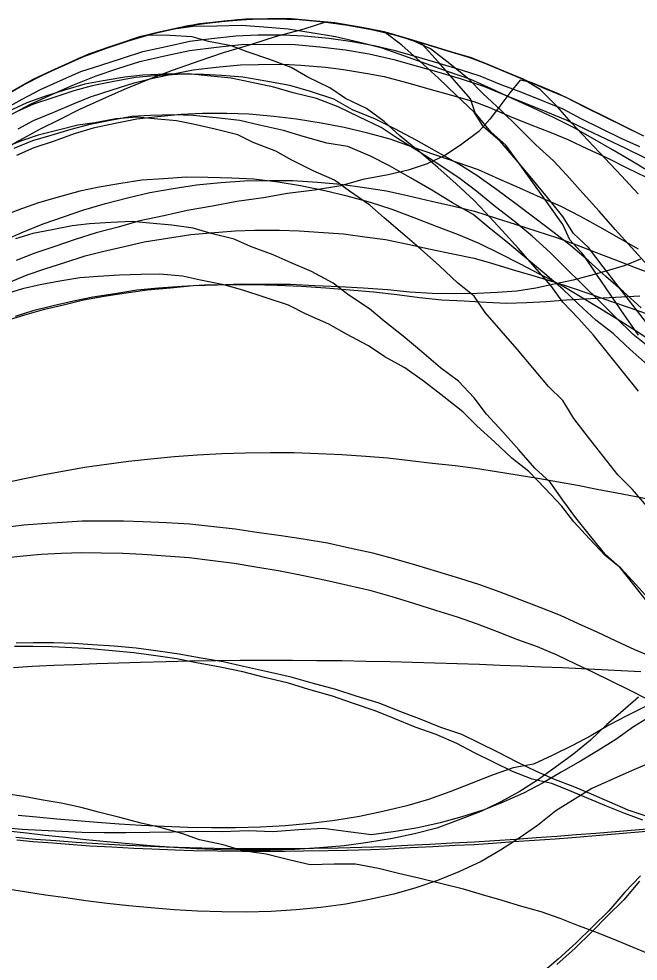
# Model space of a CAD drawing. Header units: metres. Extents: x -15 to 15, y -74.3 to -65.7.
# Drawn here: x -11.25 to -7.5, y -71.39 to -65.69 of the extents above; entities that cross this region are included whole.
import ezdxf

# ---------------------------------------------------------------- set-up
doc = ezdxf.new("R2010")
doc.units = ezdxf.units.M
doc.header["$MEASUREMENT"] = 0
doc.layers.add('Layer 01', color=12, linetype='Continuous', true_color=0xc80000)
doc.layers.add('Layer 02', color=192, linetype='Continuous', true_color=0x7d26cd)

msp = doc.modelspace()

# ---------------------------------------------------------------- linework, layer by layer
at = {"layer": 'Layer 01'}
for points in [[(-11.3374, -66.1512, 4.5868), (-11.2252, -66.0872, 4.6631), (-11.1018, -66.024, 4.7384), (-10.9795, -65.9684, 4.8046), (-10.857, -65.9128, 4.871), (-10.7196, -65.863, 4.9303), (-10.5869, -65.8181, 4.9838), (-10.4436, -65.7767, 5.0331), (-10.3022, -65.7451, 5.0708), (-10.153, -65.7164, 5.105), (-10.0056, -65.6999, 5.1247), (-9.8533, -65.6871, 5.1399), (-9.7036, -65.6863, 5.1409), (-9.5526, -65.6903, 5.1361), (-9.4044, -65.7042, 5.1195), (-9.2581, -65.7233, 5.0968), (-9.114, -65.7499, 5.0651), (-8.9758, -65.7825, 5.0263), (-8.8403, -65.823, 4.9779), (-8.7044, -65.8637, 4.9294), (-8.5684, -65.9044, 4.8809), (-8.441, -65.9488, 4.8281), (-8.3155, -66.0014, 4.7654), (-8.1899, -66.054, 4.7027), (-8.0643, -66.1066, 4.6399), (-7.9425, -66.1588, 4.5778), (-7.8239, -66.2177, 4.5076), (-7.7053, -66.2767, 4.4373), (-7.5867, -66.3356, 4.3671), (-7.4681, -66.3946, 4.2968)], [(-11.2933, -66.126, 4.6168), (-11.1812, -66.0621, 4.6931), (-11.0783, -66.0134, 4.7511), (-10.9559, -65.9577, 4.8174), (-10.8335, -65.9021, 4.8837), (-10.7254, -65.865, 4.928), (-10.5927, -65.8201, 4.9815), (-10.4876, -65.7866, 5.0214), (-10.3462, -65.7549, 5.0591), (-10.2045, -65.7233, 5.0968), (-10.0936, -65.7097, 5.1129), (-9.9459, -65.6932, 5.1327), (-9.8356, -65.687, 5.14), (-9.6857, -65.6862, 5.141), (-9.574, -65.6883, 5.1385), (-9.4258, -65.7022, 5.1219), (-9.3117, -65.7134, 5.1086), (-9.1677, -65.74, 5.0769), (-9.0378, -65.7639, 5.0484), (-8.9266, -65.7972, 5.0087), (-8.7908, -65.8378, 4.9603), (-8.6548, -65.8785, 4.9118), (-8.519, -65.9192, 4.8633), (-8.4248, -65.9556, 4.8199), (-8.2992, -66.0082, 4.7572), (-8.1735, -66.0609, 4.6945), (-8.0479, -66.1135, 4.6318), (-7.9427, -66.1587, 4.5779), (-7.8241, -66.2176, 4.5077), (-7.7054, -66.2766, 4.4374), (-7.5868, -66.3355, 4.3671), (-7.4682, -66.3945, 4.2969)], [(-11.3424, -66.2339, 4.6447), (-11.2302, -66.1713, 4.722), (-11.1197, -66.1144, 4.7918), (-10.9973, -66.0599, 4.859), (-10.8748, -66.0054, 4.9262), (-10.7543, -65.9671, 4.9872), (-10.6216, -65.9236, 5.0418), (-10.4985, -65.8836, 5.0911), (-10.3572, -65.8525, 5.1291), (-10.2155, -65.8215, 5.1673), (-10.0832, -65.8044, 5.1879), (-9.9354, -65.7881, 5.2078), (-9.8029, -65.7828, 5.2139), (-9.6529, -65.7819, 5.2148), (-9.5214, -65.7889, 5.206), (-9.373, -65.8024, 5.189), (-9.2434, -65.8207, 5.1662), (-9.0992, -65.8466, 5.134), (-8.979, -65.8749, 5.099), (-8.8434, -65.9143, 5.0498), (-8.7075, -65.954, 5.0005), (-8.5715, -65.9938, 4.9513), (-8.4579, -66.0314, 4.9053), (-8.3324, -66.0826, 4.8416), (-8.2068, -66.129, 4.774), (-8.0811, -66.1802, 4.7101), (-7.9566, -66.2313, 4.6472), (-7.8469, -66.2899, 4.5853), (-7.7282, -66.3478, 4.5142), (-7.6096, -66.4054, 4.4429), (-7.4909, -66.458, 4.3677)], [(-11.2927, -66.2633, 4.7229), (-11.1804, -66.2016, 4.801), (-11.0458, -66.1409, 4.8779), (-10.9233, -66.0873, 4.9458), (-10.7822, -66.0308, 5.0176), (-10.6497, -65.9874, 5.0722), (-10.5169, -65.9441, 5.1269), (-10.3583, -65.9086, 5.1716), (-10.2166, -65.878, 5.2102), (-10.0522, -65.8577, 5.2356), (-9.9044, -65.8418, 5.2558), (-9.739, -65.8396, 5.2582), (-9.5765, -65.8411, 5.2562), (-9.4284, -65.8544, 5.2392), (-9.2721, -65.8724, 5.2163), (-9.1281, -65.898, 5.1839), (-8.979, -65.9309, 5.142), (-8.8434, -65.9699, 5.0925), (-8.7075, -66.0091, 5.0428), (-8.5715, -66.0484, 4.9932), (-8.4355, -66.0942, 4.9352), (-8.31, -66.1449, 4.871), (-8.1843, -66.1957, 4.8068), (-8.0586, -66.2465, 4.7426), (-7.9327, -66.2991, 4.676), (-7.8141, -66.356, 4.6041), (-7.6955, -66.4128, 4.5322), (-7.5768, -66.4697, 4.4604), (-7.4582, -66.5266, 4.3885)], [(-11.2542, -66.3514, 4.8335), (-11.1604, -66.3019, 4.8994), (-11.038, -66.2498, 4.9684), (-10.9155, -66.1978, 5.0376), (-10.8169, -66.1573, 5.0916), (-10.6843, -66.1153, 5.1473), (-10.5516, -66.0732, 5.203), (-10.447, -66.0465, 5.2386), (-10.3054, -66.0169, 5.2779), (-10.1944, -65.9937, 5.3087), (-10.0547, -65.9791, 5.3282), (-9.9069, -65.9636, 5.3487), (-9.7999, -65.9618, 5.3513), (-9.6499, -65.9611, 5.3523), (-9.542, -65.9661, 5.3458), (-9.3937, -65.9792, 5.3285), (-9.2832, -65.9917, 5.3119), (-9.1392, -66.0167, 5.2789), (-9.0378, -66.0341, 5.2557), (-8.9026, -66.0721, 5.2056), (-8.7668, -66.1102, 5.1551), (-8.6308, -66.1483, 5.1046), (-8.4949, -66.1864, 5.0542), (-8.4049, -66.2214, 5.0076), (-8.2795, -66.2758, 4.9464), (-8.1538, -66.3253, 4.8813), (-8.0282, -66.3746, 4.8159), (-7.9253, -66.4171, 4.7593), (-7.8066, -66.4723, 4.6861), (-7.6879, -66.5275, 4.6129), (-7.5695, -66.5878, 4.5439), (-7.4508, -66.6434, 4.4709)], [(-11.3332, -67.024, 5.199), (-11.221, -66.9745, 5.2854), (-11.1019, -66.9276, 5.3673), (-10.9796, -66.8844, 5.4423), (-10.8571, -66.8414, 5.5174), (-10.7256, -66.8043, 5.5818), (-10.593, -66.7694, 5.6423), (-10.4572, -66.7381, 5.6968), (-10.3158, -66.7134, 5.7393), (-10.1751, -66.6907, 5.7788), (-10.0278, -66.6775, 5.8009), (-9.8839, -66.6658, 5.8212), (-9.7344, -66.6647, 5.8221), (-9.5904, -66.6649, 5.8217), (-9.4423, -66.6753, 5.8026), (-9.3011, -66.6866, 5.7828), (-9.1572, -66.7068, 5.7468), (-9.0232, -66.7272, 5.7112), (-8.8878, -66.7581, 5.6563), (-8.752, -66.7893, 5.6013), (-8.616, -66.8207, 5.5463), (-8.4906, -66.8503, 5.4954), (-8.3651, -66.8907, 5.4243), (-8.2395, -66.9312, 5.3532), (-8.1138, -66.9719, 5.2821), (-7.9882, -67.0127, 5.2111), (-7.8736, -67.0549, 5.1376), (-7.755, -67.1003, 5.0579), (-7.6364, -67.1457, 4.9783), (-7.5178, -67.1911, 4.8986), (-7.3991, -67.2365, 4.819)], [(-11.3114, -67.2818, 5.3549), (-11.1992, -67.2367, 5.4436), (-11.0934, -67.2002, 5.516), (-10.9709, -67.161, 5.5931), (-10.8484, -67.1217, 5.6702), (-10.7355, -67.0934, 5.7265), (-10.6027, -67.0617, 5.7887), (-10.4907, -67.0363, 5.8389), (-10.3493, -67.0142, 5.8828), (-10.2076, -66.992, 5.9267), (-10.0885, -66.9817, 5.9473), (-9.9407, -66.9701, 5.9703), (-9.8219, -66.9662, 5.9782), (-9.672, -66.9657, 5.9793), (-9.5528, -66.9687, 5.9736), (-9.4045, -66.9786, 5.9543), (-9.2845, -66.9885, 5.9346), (-9.1404, -67.0073, 5.8978), (-9.0292, -67.0223, 5.868), (-8.8938, -67.051, 5.8119), (-8.7579, -67.0797, 5.7555), (-8.6219, -67.1083, 5.6991), (-8.4932, -67.1353, 5.6457), (-8.3884, -67.1661, 5.5848), (-8.2628, -67.2032, 5.5119), (-8.1371, -67.2403, 5.4389), (-8.0114, -67.2773, 5.3659), (-7.9048, -67.3115, 5.2984), (-7.7862, -67.353, 5.2167), (-7.6675, -67.3945, 5.1349), (-7.5488, -67.436, 5.0532), (-7.4302, -67.4775, 4.9714)], [(-11.3282, -68.4937, 5.8016), (-11.216, -68.4687, 5.898), (-11.0964, -68.445, 5.9888), (-10.974, -68.4231, 6.0725), (-10.8515, -68.4013, 6.1563), (-10.7195, -68.3826, 6.2275), (-10.5868, -68.3649, 6.2951), (-10.4506, -68.3492, 6.3549), (-10.3091, -68.3366, 6.4025), (-10.1681, -68.3253, 6.4455), (-10.0207, -68.3185, 6.4702), (-9.8766, -68.3128, 6.4918), (-9.727, -68.3121, 6.4929), (-9.583, -68.3124, 6.4914), (-9.4349, -68.3175, 6.4703), (-9.2938, -68.3234, 6.4472), (-9.1499, -68.3335, 6.4072), (-9.0162, -68.3441, 6.3664), (-8.8808, -68.3595, 6.3052), (-8.7449, -68.3752, 6.244), (-8.6089, -68.3911, 6.1827), (-8.484, -68.4065, 6.1248), (-8.3585, -68.4268, 6.0456), (-8.2329, -68.4473, 5.9664), (-8.1072, -68.4678, 5.8871), (-7.9816, -68.4885, 5.8079), (-7.8673, -68.51, 5.7253), (-7.7486, -68.5329, 5.6366), (-7.63, -68.5558, 5.5478), (-7.5114, -68.5786, 5.459), (-7.3928, -68.6015, 5.3702)], [(-11.2825, -69.6126, 6.0195), (-11.1703, -69.6063, 6.1188), (-11.038, -69.6003, 6.2132), (-10.9155, -69.5948, 6.2995), (-10.7779, -69.5893, 6.3874), (-10.6453, -69.5847, 6.457), (-10.5126, -69.5804, 6.5267), (-10.3586, -69.5767, 6.5813), (-10.217, -69.5735, 6.6305), (-10.058, -69.5713, 6.662), (-9.9102, -69.5697, 6.6876), (-9.7504, -69.5692, 6.6917), (-9.5928, -69.5691, 6.6918), (-9.4448, -69.5703, 6.6702), (-9.2922, -69.5719, 6.6445), (-9.1483, -69.5744, 6.6033), (-9.0025, -69.5773, 6.5553), (-8.8671, -69.5811, 6.4924), (-8.7312, -69.5851, 6.4293), (-8.5952, -69.5891, 6.3661), (-8.4612, -69.5936, 6.298), (-8.3357, -69.5987, 6.2164), (-8.21, -69.6039, 6.1347), (-8.0843, -69.6091, 6.053), (-7.9587, -69.6144, 5.9713), (-7.8403, -69.6202, 5.8803), (-7.7217, -69.626, 5.7889), (-7.6031, -69.6318, 5.6974), (-7.4844, -69.6374, 5.6059)], [(-11.2678, -70.6413, 6.0114), (-11.1487, -70.6523, 6.1137), (-11.0264, -70.6613, 6.1996), (-10.9039, -70.6704, 6.2857), (-10.7709, -70.6792, 6.3688), (-10.6383, -70.6865, 6.4381), (-10.499, -70.6942, 6.5098), (-10.3578, -70.6991, 6.5587), (-10.2161, -70.7043, 6.6077), (-10.0644, -70.7072, 6.6377), (-9.9167, -70.7099, 6.6633), (-9.7643, -70.7101, 6.6684), (-9.6144, -70.7102, 6.6697), (-9.4654, -70.7079, 6.6501), (-9.317, -70.7055, 6.6285), (-9.174, -70.701, 6.5878), (-9.0328, -70.6966, 6.5467), (-8.8975, -70.6896, 6.4841), (-8.7616, -70.6827, 6.4213), (-8.6256, -70.676, 6.3583), (-8.4932, -70.6696, 6.297), (-8.3689, -70.6608, 6.2165), (-8.2433, -70.6521, 6.1352), (-8.1176, -70.6434, 6.0538), (-7.9919, -70.6348, 5.9724), (-7.8744, -70.6256, 5.8863), (-7.7558, -70.6158, 5.7952), (-7.6372, -70.6059, 5.7041), (-7.5185, -70.596, 5.6129), (-7.3999, -70.586, 5.5218)], [(-11.2624, -70.6576, 6.0141), (-11.1644, -70.6667, 6.1005), (-11.044, -70.6757, 6.1852), (-10.9215, -70.685, 6.2712), (-10.8196, -70.6923, 6.3412), (-10.6871, -70.6996, 6.4106), (-10.5543, -70.707, 6.48), (-10.4453, -70.7116, 6.5263), (-10.3038, -70.7168, 6.5753), (-10.1944, -70.7206, 6.6131), (-10.048, -70.7231, 6.6385), (-9.9002, -70.7258, 6.6641), (-9.7879, -70.7257, 6.6662), (-9.638, -70.7257, 6.6674), (-9.5255, -70.7244, 6.6567), (-9.3772, -70.7219, 6.6352), (-9.2633, -70.7193, 6.6112), (-9.1192, -70.7147, 6.5702), (-9.015, -70.7112, 6.5364), (-8.8795, -70.7041, 6.4737), (-8.7436, -70.6971, 6.4109), (-8.6076, -70.6902, 6.348), (-8.4932, -70.6847, 6.295), (-8.38, -70.6767, 6.2217), (-8.2543, -70.6677, 6.1404), (-8.1286, -70.6588, 6.059), (-8.003, -70.6499, 5.9776), (-7.8994, -70.6421, 5.9036), (-7.7807, -70.6321, 5.8125), (-7.662, -70.622, 5.7213), (-7.5434, -70.6118, 5.6302), (-7.4247, -70.6016, 5.5391)]]:
    msp.add_polyline3d(points, dxfattribs=at)
at = {"layer": 'Layer 02'}
for points in [[(-7.4999, -66.7446, 4.5963), (-7.6011, -66.6373, 4.6126), (-7.702, -66.53, 4.6284), (-7.8028, -66.4226, 4.6443), (-7.9037, -66.3152, 4.6601), (-7.9874, -66.2182, 4.6625), (-8.0936, -66.1133, 4.6691), (-8.2011, -66.0493, 4.7083), (-8.31, -66.0037, 4.7626), (-8.4186, -65.9582, 4.8168), (-8.5091, -65.9222, 4.8598), (-8.6284, -65.8865, 4.9023), (-8.745, -65.8516, 4.9439), (-8.8584, -65.8176, 4.9844), (-8.9685, -65.7847, 5.0236), (-9.1114, -65.7504, 5.0645), (-9.2331, -65.7279, 5.0913), (-9.3934, -65.7053, 5.1182), (-9.5238, -65.7482, 5.1752), (-9.6976, -65.7941, 5.2237), (-9.8358, -65.8393, 5.2569), (-10.0123, -65.8916, 5.2703), (-10.1535, -65.939, 5.2757), (-10.3211, -65.9986, 5.257), (-10.4591, -66.0506, 5.2365), (-10.6118, -66.1141, 5.1945), (-10.7425, -66.1713, 5.1517), (-10.8818, -66.2344, 5.0957), (-11.0028, -66.2962, 5.0353), (-11.1247, -66.356, 4.9726), (-11.2451, -66.4225, 4.8982), (-11.3568, -66.4866, 4.8226)], [(-7.4989, -67.6021, 5.0961), (-7.5825, -67.4806, 5.1057), (-7.6656, -67.3589, 5.1147), (-7.7483, -67.237, 5.1233), (-7.8306, -67.1147, 5.1313), (-7.9132, -67.0234, 5.1557), (-7.9566, -66.9315, 5.1369), (-8.0409, -66.8117, 5.1257), (-8.1271, -66.6909, 5.1152), (-8.2139, -66.5705, 5.1056), (-8.3016, -66.4508, 5.097), (-8.3927, -66.3697, 5.1114), (-8.4863, -66.2549, 5.1001), (-8.5159, -66.1693, 5.0534), (-8.6124, -66.0585, 5.0249), (-8.7092, -65.9479, 4.9968), (-8.8078, -65.8386, 4.9708), (-8.91, -65.8022, 5.0028), (-9.0152, -65.7707, 5.0403), (-9.0589, -65.76, 5.053), (-9.1739, -65.7388, 5.0783), (-9.2899, -65.7174, 5.1038), (-9.3725, -65.7073, 5.1159), (-9.4993, -65.6953, 5.1301), (-9.6053, -65.6858, 5.1415), (-9.7417, -65.6865, 5.1406), (-9.8771, -65.6872, 5.1398), (-10.0168, -65.7011, 5.1232), (-10.1562, -65.7167, 5.1046), (-10.3085, -65.7465, 5.0691), (-10.4456, -65.7772, 5.0326), (-10.5982, -65.8219, 4.9793), (-10.7282, -65.8659, 4.9268), (-10.8741, -65.9205, 4.8617), (-10.9944, -65.9752, 4.7965), (-11.115, -66.03, 4.7312), (-11.243, -66.0973, 4.651), (-11.3534, -66.1603, 4.5759)], [(-7.4208, -66.6185, 4.4226), (-7.5382, -66.5477, 4.4826), (-7.6559, -66.4783, 4.5439), (-7.7737, -66.4105, 4.6067), (-7.8918, -66.3443, 4.6708), (-8.0121, -66.2831, 4.7325), (-8.1375, -66.2254, 4.7911), (-8.2628, -66.1674, 4.8495), (-8.3882, -66.109, 4.9076), (-8.5128, -66.0535, 4.9627), (-8.6481, -66.0072, 5.0065), (-8.7835, -65.9591, 5.049), (-8.9189, -65.9097, 5.0905), (-9.0504, -65.8629, 5.1289), (-9.1938, -65.8278, 5.1537), (-9.3321, -65.7942, 5.1752), (-9.4794, -65.7701, 5.1839), (-9.6184, -65.7475, 5.1888), (-9.7672, -65.7365, 5.1787), (-9.9044, -65.7258, 5.1668), (-10.0511, -65.7296, 5.1375), (-10.1944, -65.7326, 5.1084), (-10.3263, -65.7505, 5.0644), (-10.4671, -65.782, 5.0268), (-10.5902, -65.8192, 4.9825), (-10.7224, -65.8639, 4.9292), (-10.8443, -65.907, 4.8779), (-10.9666, -65.9626, 4.8116), (-11.0887, -66.0181, 4.7455), (-11.2022, -66.0741, 4.6788), (-11.3143, -66.138, 4.6025)], [(-7.4413, -67.5361, 5.0116), (-7.5315, -67.4202, 5.0299), (-7.6214, -67.3041, 5.0477), (-7.711, -67.1877, 5.0652), (-7.8004, -67.0711, 5.0822), (-7.8923, -66.9859, 5.1127), (-7.9566, -66.882, 5.1054), (-8.0488, -66.7682, 5.1041), (-8.1436, -66.6532, 5.104), (-8.2392, -66.5389, 5.105), (-8.3359, -66.4257, 5.1075), (-8.4366, -66.34, 5.1247), (-8.4936, -66.2502, 5.1024), (-8.6013, -66.1471, 5.0864), (-8.7095, -66.0446, 5.0712), (-8.8196, -65.944, 5.0586), (-8.9316, -65.8455, 5.0487), (-9.0378, -65.7639, 5.0484), (-9.121, -65.7486, 5.0667), (-9.246, -65.7255, 5.0941), (-9.3368, -65.7106, 5.1119), (-9.471, -65.698, 5.1269), (-9.6012, -65.6857, 5.1415), (-9.7184, -65.6864, 5.1408), (-9.8593, -65.6871, 5.1399), (-9.9884, -65.6979, 5.127), (-10.1311, -65.7139, 5.1079), (-10.2713, -65.7382, 5.079), (-10.4105, -65.7693, 5.0419), (-10.5536, -65.8068, 4.9972), (-10.6851, -65.8513, 4.9442), (-10.8162, -65.8957, 4.8913), (-10.9473, -65.9538, 4.8221), (-11.0688, -66.0091, 4.7562), (-11.1956, -66.0703, 4.6832), (-11.307, -66.1338, 4.6075)], [(-7.4418, -67.1788, 4.8229), (-7.5403, -67.0698, 4.8437), (-7.6383, -66.9605, 4.8639), (-7.7363, -66.8512, 4.8839), (-7.8342, -66.7417, 4.9039), (-7.9321, -66.6322, 4.9238), (-8.0129, -66.5451, 4.9342), (-8.1188, -66.4476, 4.9464), (-8.2252, -66.343, 4.9534), (-8.3324, -66.2396, 4.962), (-8.4406, -66.1378, 4.9727), (-8.5223, -66.052, 4.9671), (-8.6399, -65.959, 4.9647), (-8.7583, -65.867, 4.9636), (-8.8788, -65.8115, 4.9916), (-9.0015, -65.7748, 5.0354), (-9.101, -65.7523, 5.0622), (-9.2352, -65.7275, 5.0917), (-9.354, -65.709, 5.1138), (-9.4956, -65.6957, 5.1297), (-9.6305, -65.6859, 5.1414), (-9.7765, -65.6867, 5.1404), (-9.9258, -65.6909, 5.1353), (-10.0715, -65.7073, 5.1159), (-10.2265, -65.7282, 5.0909), (-10.367, -65.7596, 5.0535), (-10.5189, -65.7951, 5.0112), (-10.6506, -65.8396, 4.9581), (-10.7824, -65.8842, 4.905), (-10.9171, -65.9401, 4.8384), (-11.0389, -65.9954, 4.7725), (-11.1608, -66.0509, 4.7064), (-11.2787, -66.1177, 4.6267)], [(-7.4974, -67.9406, 5.2369), (-7.5886, -67.8276, 5.2664), (-7.6796, -67.7144, 5.2956), (-7.7704, -67.601, 5.3246), (-7.8614, -67.501, 5.3592), (-7.9553, -67.4015, 5.3892), (-8.0282, -67.3005, 5.3903), (-8.126, -67.1885, 5.4038), (-8.2241, -67.0769, 5.4177), (-8.3231, -66.9665, 5.433), (-8.4234, -66.8577, 5.45), (-8.4932, -66.7847, 5.4577), (-8.6014, -66.6854, 5.4541), (-8.7134, -66.5858, 5.4524), (-8.827, -66.4882, 5.453), (-8.9426, -66.3933, 5.4563), (-9.0378, -66.307, 5.4538), (-9.1452, -66.2285, 5.4402), (-9.2718, -66.1679, 5.4429), (-9.3673, -66.1035, 5.419), (-9.5005, -66.0391, 5.3941), (-9.6012, -65.9801, 5.3675), (-9.7303, -65.9318, 5.329), (-9.8679, -65.8855, 5.292), (-9.963, -65.8495, 5.2489), (-10.1011, -65.8221, 5.1975), (-10.2003, -65.7942, 5.1531), (-10.3355, -65.7875, 5.0887), (-10.471, -65.7837, 5.0264), (-10.572, -65.813, 4.9898), (-10.7008, -65.8566, 4.9379), (-10.8286, -65.8999, 4.8864), (-10.9315, -65.9466, 4.8306), (-11.0521, -66.0015, 4.7653), (-11.1644, -66.0525, 4.7044), (-11.2737, -66.1149, 4.6301)], [(-7.4288, -67.6784, 5.071), (-7.5295, -67.5971, 5.1202), (-7.6322, -67.496, 5.157), (-7.7349, -67.3951, 5.1939), (-7.8376, -67.2943, 5.2309), (-7.9404, -67.1936, 5.2679), (-8.0328, -67.1009, 5.2898), (-8.1416, -67.0022, 5.3182), (-8.251, -66.9107, 5.3509), (-8.3638, -66.8234, 5.3824), (-8.4776, -66.7311, 5.4115), (-8.5772, -66.655, 5.4214), (-8.7015, -66.5725, 5.4374), (-8.8263, -66.4913, 5.4545), (-8.9522, -66.4125, 5.4737), (-9.0568, -66.3441, 5.4838), (-9.1921, -66.2796, 5.4887), (-9.3165, -66.2188, 5.4923), (-9.4471, -66.1689, 5.4831), (-9.5888, -66.1331, 5.4825), (-9.7059, -66.1002, 5.4585), (-9.8503, -66.0686, 5.4327), (-9.9646, -66.0457, 5.3991), (-10.1077, -66.0311, 5.3565), (-10.2219, -66.0179, 5.3153), (-10.3602, -66.0213, 5.2573), (-10.4984, -66.0261, 5.2004), (-10.6079, -66.0383, 5.1388), (-10.7385, -66.0601, 5.069), (-10.8513, -66.0806, 5.0048), (-10.9727, -66.1178, 4.9253), (-11.094, -66.1564, 4.8469), (-11.2023, -66.1952, 4.7716), (-11.3141, -66.2461, 4.6857)], [(-7.4942, -66.3815, 4.3123), (-7.5983, -66.3298, 4.3739), (-7.7, -66.2793, 4.4342), (-7.7981, -66.2305, 4.4923), (-7.8908, -66.1844, 4.5472), (-7.9833, -66.1405, 4.5995), (-8.07, -66.1042, 4.6428), (-8.1469, -66.072, 4.6812), (-8.2149, -66.0565, 4.7251), (-8.2779, -66.1346, 4.8367), (-8.3371, -66.2152, 4.9472), (-8.3982, -66.2938, 5.0576), (-8.4643, -66.3676, 5.1685), (-8.5755, -66.4506, 5.2903), (-8.6711, -66.5138, 5.3832), (-8.7782, -66.5634, 5.4739), (-8.8931, -66.6016, 5.5616), (-9.0131, -66.6311, 5.6466), (-9.1664, -66.6595, 5.722), (-9.3013, -66.696, 5.7877), (-9.4606, -66.7225, 5.8302), (-9.6227, -66.7435, 5.8642), (-9.7689, -66.7688, 5.8759), (-9.9309, -66.7919, 5.8794), (-10.0766, -66.8191, 5.865), (-10.2316, -66.8466, 5.8416), (-10.372, -66.8784, 5.8031), (-10.5175, -66.9095, 5.76), (-10.6495, -66.9467, 5.7011), (-10.7821, -66.9822, 5.641), (-10.9091, -67.0221, 5.57), (-11.0315, -67.0634, 5.4941), (-11.154, -67.1039, 5.4176), (-11.2666, -67.1496, 5.3309)], [(-7.4824, -67.4349, 4.9947), (-7.5883, -67.3393, 5.0372), (-7.6948, -67.2449, 5.0808), (-7.8016, -67.1511, 5.125), (-7.9087, -67.0578, 5.1697), (-8.0088, -66.9818, 5.2092), (-8.125, -66.8932, 5.2426), (-8.2415, -66.8055, 5.2766), (-8.3585, -66.7193, 5.3121), (-8.4764, -66.6352, 5.3495), (-8.5868, -66.566, 5.37), (-8.7155, -66.493, 5.3945), (-8.8446, -66.421, 5.4198), (-8.9743, -66.351, 5.4468), (-9.0905, -66.2925, 5.4624), (-9.2294, -66.2372, 5.4744), (-9.3419, -66.172, 5.4669), (-9.4842, -66.1265, 5.4582), (-9.6085, -66.0886, 5.4506), (-9.7547, -66.0636, 5.4298), (-9.8934, -66.0392, 5.4097), (-10.0234, -66.0294, 5.3737), (-10.1683, -66.0214, 5.3357), (-10.2869, -66.0219, 5.2898), (-10.4263, -66.0306, 5.2354), (-10.5443, -66.0402, 5.1825), (-10.6756, -66.065, 5.1144), (-10.8067, -66.0908, 5.0473), (-10.9174, -66.1215, 4.9773), (-11.0391, -66.1613, 4.8995), (-11.1605, -66.2023, 4.8229), (-11.265, -66.2486, 4.7425)], [(-7.4478, -68.6365, 5.4215), (-7.5341, -68.5351, 5.4672), (-7.6232, -68.4464, 5.5115), (-7.712, -68.3332, 5.5477), (-7.8004, -68.2198, 5.5836), (-7.8886, -68.1062, 5.6192), (-7.9566, -67.9969, 5.6398), (-8.0423, -67.9122, 5.6696), (-8.1371, -67.7983, 5.6892), (-8.2325, -67.6854, 5.7097), (-8.3291, -67.574, 5.7316), (-8.427, -67.4642, 5.7551), (-8.4932, -67.3646, 5.7605), (-8.5936, -67.2846, 5.776), (-8.703, -67.1822, 5.7801), (-8.8142, -67.082, 5.7863), (-8.9275, -66.9846, 5.795), (-9.0378, -66.8916, 5.8044), (-9.1242, -66.814, 5.792), (-9.2482, -66.7298, 5.7882), (-9.3381, -66.6634, 5.7792), (-9.4687, -66.6055, 5.765), (-9.6012, -66.5385, 5.7453), (-9.6944, -66.4863, 5.7111), (-9.8308, -66.4345, 5.6768), (-9.9236, -66.3884, 5.6406), (-10.0607, -66.3542, 5.5905), (-10.1944, -66.323, 5.543), (-10.2945, -66.3024, 5.4887), (-10.4297, -66.2915, 5.4261), (-10.5328, -66.281, 5.3711), (-10.6619, -66.291, 5.297), (-10.7901, -66.315, 5.2304), (-10.893, -66.3297, 5.1588), (-11.0129, -66.3591, 5.0746), (-11.1326, -66.3905, 4.9921), (-11.2347, -66.4243, 4.9112), (-11.3456, -66.4689, 4.8214)], [(-7.4433, -67.7807, 5.1255), (-7.5487, -67.6883, 5.1753), (-7.652, -67.5918, 5.2217), (-7.7563, -67.5108, 5.2728), (-7.8619, -67.4144, 5.3145), (-7.9566, -67.3221, 5.349), (-8.0654, -67.2288, 5.3803), (-8.1772, -67.1348, 5.4134), (-8.2896, -67.0423, 5.4478), (-8.403, -66.9519, 5.484), (-8.499, -66.87, 5.5106), (-8.6234, -66.8006, 5.5396), (-8.7503, -66.7234, 5.5605), (-8.878, -66.6481, 5.5829), (-9.0065, -66.5754, 5.6075), (-9.1201, -66.5177, 5.616), (-9.258, -66.4593, 5.6256), (-9.3841, -66.4386, 5.644), (-9.5287, -66.399, 5.6439), (-9.6482, -66.3615, 5.6321), (-9.7932, -66.3296, 5.6103), (-9.9113, -66.3006, 5.5872), (-10.0551, -66.2849, 5.5475), (-10.1944, -66.2704, 5.5095), (-10.3132, -66.2678, 5.4589), (-10.4524, -66.2709, 5.4035), (-10.5668, -66.2775, 5.3477), (-10.698, -66.3019, 5.2814), (-10.8284, -66.3276, 5.2147), (-10.9358, -66.3556, 5.1406), (-11.0569, -66.3911, 5.0601), (-11.1683, -66.4243, 4.9854), (-11.2798, -66.4717, 4.8971)], [(-7.4977, -67.0804, 4.8115), (-7.6148, -67.0132, 4.8759), (-7.7322, -66.9475, 4.9415), (-7.8498, -66.8834, 5.0084), (-7.9664, -66.8224, 5.075), (-8.0915, -66.767, 5.1363), (-8.2167, -66.7115, 5.1975), (-8.3418, -66.6558, 5.2587), (-8.4669, -66.6004, 5.32), (-8.5965, -66.555, 5.3684), (-8.7318, -66.5095, 5.4139), (-8.867, -66.4625, 5.4586), (-9.0022, -66.4153, 5.5031), (-9.1374, -66.3788, 5.5334), (-9.2808, -66.3441, 5.56), (-9.4204, -66.3178, 5.5734), (-9.5679, -66.2927, 5.5829), (-9.7065, -66.277, 5.5777), (-9.8555, -66.2635, 5.5676), (-9.9903, -66.2589, 5.5443), (-10.1371, -66.2588, 5.5139), (-10.2671, -66.2644, 5.4758), (-10.4081, -66.2783, 5.4265), (-10.5346, -66.293, 5.3776), (-10.6669, -66.3204, 5.3126), (-10.7992, -66.3484, 5.2479), (-10.9149, -66.3813, 5.1783), (-11.0371, -66.4258, 5.1043), (-11.1587, -66.4663, 5.0271), (-11.2652, -66.5123, 4.9446)], [(-7.3983, -67.6509, 5.0339), (-7.513, -67.5774, 5.0956), (-7.6278, -67.5051, 5.1579), (-7.743, -67.4338, 5.2211), (-7.8585, -67.3638, 5.2853), (-7.9706, -67.2973, 5.3464), (-8.0937, -67.2334, 5.4035), (-8.2169, -67.1699, 5.4609), (-8.3402, -67.1071, 5.5187), (-8.4636, -67.0457, 5.5773), (-8.5879, -66.9943, 5.6219), (-8.7218, -66.9428, 5.6653), (-8.8557, -66.8908, 5.7085), (-8.9896, -66.8394, 5.752), (-9.1197, -66.7977, 5.782), (-9.2622, -66.7586, 5.8077), (-9.3977, -66.7264, 5.8219), (-9.5444, -66.6967, 5.8306), (-9.6792, -66.674, 5.8274), (-9.8276, -66.6556, 5.8164), (-9.9596, -66.6506, 5.8002), (-10.1059, -66.6467, 5.7675), (-10.2342, -66.6447, 5.7316), (-10.3746, -66.6542, 5.6797), (-10.5057, -66.662, 5.6307), (-10.6329, -66.6828, 5.5647), (-10.7646, -66.7053, 5.4969), (-10.8814, -66.7294, 5.4281), (-11.0033, -66.7634, 5.3477), (-11.125, -66.7979, 5.2677), (-11.2339, -66.8354, 5.1855), (-11.3458, -66.8794, 5.0959)], [(-7.4397, -69.2223, 5.5276), (-7.5255, -69.1134, 5.5801), (-7.6113, -69.0068, 5.6329), (-7.7004, -68.9272, 5.6858), (-7.7893, -68.8177, 5.7319), (-7.8779, -68.708, 5.7777), (-7.9566, -68.5996, 5.8159), (-8.0335, -68.4914, 5.8432), (-8.1263, -68.4055, 5.8845), (-8.2224, -68.2953, 5.9154), (-8.3196, -68.1867, 5.9475), (-8.4181, -68.08, 5.9811), (-8.4932, -67.9804, 6.001), (-8.5887, -67.8799, 6.0159), (-8.6966, -67.7999, 6.0432), (-8.8091, -67.7022, 6.0594), (-8.9236, -67.6076, 6.0779), (-9.0378, -67.5171, 6.0979), (-9.1265, -67.4411, 6.0939), (-9.2523, -67.3597, 6.0992), (-9.3468, -67.2864, 6.0936), (-9.4784, -67.2148, 6.0848), (-9.6012, -67.1635, 6.083), (-9.7099, -67.1152, 6.0568), (-9.8481, -67.0643, 6.029), (-9.9461, -67.0208, 5.9956), (-10.0848, -66.9863, 5.9504), (-10.1944, -66.9528, 5.9114), (-10.3232, -66.9356, 5.8521), (-10.4592, -66.9228, 5.7921), (-10.564, -66.9135, 5.7345), (-10.6936, -66.9184, 5.6602), (-10.823, -66.9263, 5.5876), (-10.927, -66.9396, 5.5129), (-11.0479, -66.9625, 5.4284), (-11.1644, -66.9863, 5.3481), (-11.2701, -67.0186, 5.2592)], [(-7.4856, -67.1402, 4.8385), (-7.5848, -67.1812, 4.9518), (-7.6867, -67.2116, 5.0564), (-7.7894, -67.2406, 5.161), (-7.893, -67.2678, 5.2653), (-8.0077, -67.2923, 5.371), (-8.1194, -67.3173, 5.466), (-8.2347, -67.3339, 5.5593), (-8.3531, -67.3422, 5.6506), (-8.4744, -67.3489, 5.7408), (-8.6131, -67.3518, 5.8156), (-8.7469, -67.3494, 5.882), (-8.8821, -67.3398, 5.946), (-9.0177, -67.3259, 6.0086), (-9.1645, -67.3174, 6.0545), (-9.3085, -67.3076, 6.0951), (-9.4578, -67.3027, 6.1179), (-9.6056, -67.2953, 6.1375), (-9.7548, -67.295, 6.136), (-9.901, -67.2927, 6.1324), (-10.0481, -67.2987, 6.1072), (-10.1944, -67.3031, 6.0814), (-10.3312, -67.316, 6.0354), (-10.4727, -67.3288, 5.9874), (-10.6009, -67.3465, 5.9282), (-10.7335, -67.3677, 5.8615), (-10.8577, -67.3896, 5.7941), (-10.9802, -67.4187, 5.7126), (-11.1026, -67.448, 5.6311), (-11.216, -67.4791, 5.5472), (-11.3283, -67.5151, 5.4544)], [(-7.4207, -69.2139, 5.5117), (-7.5124, -69.1127, 5.5698), (-7.6041, -69.0115, 5.628), (-7.699, -68.9355, 5.6865), (-7.794, -68.834, 5.7392), (-7.8888, -68.7324, 5.7916), (-7.9646, -68.6341, 5.8289), (-8.0635, -68.5303, 5.8718), (-8.1627, -68.4271, 5.9151), (-8.2656, -68.3456, 5.9607), (-8.3704, -68.247, 6.0012), (-8.4764, -68.1509, 6.0433), (-8.5613, -68.0656, 6.0611), (-8.6771, -67.9744, 6.0888), (-8.7937, -67.8846, 6.1174), (-8.9121, -67.798, 6.1478), (-9.0331, -67.7318, 6.1845), (-9.1332, -67.6655, 6.189), (-9.2653, -67.5954, 6.2009), (-9.3729, -67.5338, 6.2002), (-9.5103, -67.4738, 6.1971), (-9.6171, -67.4195, 6.1889), (-9.7581, -67.3726, 6.1682), (-9.8934, -67.3286, 6.1487), (-10.0079, -67.2958, 6.1135), (-10.1498, -67.2672, 6.075), (-10.259, -67.2445, 6.0329), (-10.397, -67.2325, 5.976), (-10.5104, -67.233, 5.9326), (-10.6404, -67.2384, 5.8583), (-10.7703, -67.2456, 5.7851), (-10.88, -67.2543, 5.7141), (-11.001, -67.2748, 5.6285), (-11.1218, -67.2969, 5.5437), (-11.2277, -67.3213, 5.4592), (-11.3392, -67.3539, 5.3648)], [(-7.4895, -67.3642, 4.9641), (-7.6008, -67.3703, 5.0642), (-7.7121, -67.3766, 5.1644), (-7.8233, -67.3831, 5.2646), (-7.9344, -67.3899, 5.3649), (-8.0564, -67.3985, 5.462), (-8.175, -67.4052, 5.5526), (-8.297, -67.4098, 5.6409), (-8.4205, -67.404, 5.7256), (-8.5545, -67.396, 5.8044), (-8.6888, -67.3887, 5.869), (-8.8242, -67.3751, 5.9315), (-8.9601, -67.3571, 5.9925), (-9.1018, -67.3406, 6.0447), (-9.2457, -67.3279, 6.084), (-9.3919, -67.3167, 6.1133), (-9.54, -67.3069, 6.1327), (-9.6865, -67.3005, 6.139), (-9.8362, -67.2961, 6.1358), (-9.9791, -67.296, 6.1191), (-10.1265, -67.2991, 6.0926), (-10.2635, -67.3055, 6.0565), (-10.4049, -67.3172, 6.0081), (-10.5364, -67.3295, 5.9578), (-10.669, -67.3501, 5.8909), (-10.8016, -67.3706, 5.8239), (-10.92, -67.3955, 5.749), (-11.0424, -67.4242, 5.6672), (-11.1644, -67.4532, 5.586), (-11.2728, -67.4872, 5.496)], [(-7.4091, -69.552, 5.5439), (-7.5205, -69.5068, 5.628), (-7.6339, -69.4531, 5.7093), (-7.7474, -69.4001, 5.7908), (-7.8612, -69.3483, 5.8726), (-7.971, -69.2989, 5.9499), (-8.0926, -69.2509, 6.0235), (-8.2144, -69.2036, 6.0972), (-8.3363, -69.1574, 6.1712), (-8.4585, -69.113, 6.2456), (-8.58, -69.0737, 6.304), (-8.7128, -69.0342, 6.3611), (-8.8457, -68.9945, 6.4182), (-8.9787, -68.9557, 6.4755), (-9.1061, -68.9217, 6.5185), (-9.2479, -68.8899, 6.5553), (-9.3815, -68.8608, 6.5809), (-9.5278, -68.8364, 6.5993), (-9.6612, -68.8168, 6.6054), (-9.8094, -68.7954, 6.5994), (-9.9406, -68.7757, 6.5859), (-10.0868, -68.7605, 6.5565), (-10.2155, -68.7457, 6.5265), (-10.356, -68.7379, 6.4747), (-10.4965, -68.7305, 6.4231), (-10.6157, -68.7271, 6.3598), (-10.7476, -68.727, 6.2887), (-10.8661, -68.728, 6.2182), (-10.9882, -68.735, 6.1314), (-11.1101, -68.7427, 6.0449), (-11.2207, -68.752, 5.9565), (-11.3328, -68.7654, 5.8577)], [(-7.4377, -69.8091, 5.5773), (-7.5482, -69.7527, 5.6603), (-7.6591, -69.6975, 5.7436), (-7.7703, -69.6434, 5.8272), (-7.882, -69.5907, 5.9113), (-7.9898, -69.5397, 5.9884), (-8.109, -69.4888, 6.0638), (-8.2293, -69.4457, 6.1388), (-8.3507, -69.3972, 6.2122), (-8.4724, -69.3506, 6.286), (-8.5929, -69.3095, 6.3411), (-8.7253, -69.2676, 6.3976), (-8.8577, -69.2257, 6.4543), (-8.9903, -69.1852, 6.5112), (-9.1164, -69.1501, 6.5516), (-9.258, -69.1167, 6.5881), (-9.3903, -69.0862, 6.6119), (-9.5363, -69.057, 6.6296), (-9.668, -69.0305, 6.6351), (-9.8159, -69.0062, 6.6306), (-9.9457, -68.9841, 6.6179), (-10.0919, -68.966, 6.5898), (-10.2196, -68.9492, 6.5608), (-10.3604, -68.9384, 6.51), (-10.501, -68.9287, 6.4595), (-10.6197, -68.9228, 6.3966), (-10.7519, -68.9202, 6.3261), (-10.8701, -68.9193, 6.2557), (-10.9924, -68.9234, 6.1691), (-11.1146, -68.9286, 6.0828), (-11.2247, -68.9402, 5.9947), (-11.3365, -68.9504, 5.8954)], [(-7.4723, -70.5377, 5.5846), (-7.5809, -70.4965, 5.6746), (-7.6918, -70.453, 5.7623), (-7.8029, -70.4058, 5.8503), (-7.9143, -70.3599, 5.9384), (-8.0236, -70.3153, 6.0167), (-8.142, -70.2895, 6.095), (-8.2601, -70.2423, 6.174), (-8.3756, -70.1868, 6.2518), (-8.4905, -70.13, 6.3291), (-8.5978, -70.0744, 6.3821), (-8.7229, -70.0182, 6.4428), (-8.8496, -69.9749, 6.5015), (-8.9779, -69.923, 6.5589), (-9.0917, -69.8758, 6.6002), (-9.2296, -69.8303, 6.6378), (-9.3516, -69.7876, 6.666), (-9.4946, -69.7471, 6.6852), (-9.6169, -69.7087, 6.699), (-9.7626, -69.6737, 6.6962), (-9.8934, -69.6404, 6.6937), (-10.0301, -69.6116, 6.6686), (-10.1751, -69.5848, 6.6422), (-10.2941, -69.5614, 6.6031), (-10.4341, -69.5415, 6.5535), (-10.553, -69.5243, 6.503), (-10.685, -69.5119, 6.433), (-10.8166, -69.5014, 6.3632), (-10.9283, -69.4936, 6.2861), (-11.0504, -69.4889, 6.1996), (-11.1649, -69.4857, 6.1184), (-11.277, -69.4862, 6.0188)], [(-7.4516, -70.5146, 5.5715), (-7.5609, -70.4771, 5.66), (-7.6716, -70.4287, 5.7478), (-7.7825, -70.3808, 5.8356), (-7.8937, -70.3343, 5.9236), (-7.9997, -70.2945, 6.0021), (-8.1164, -70.2429, 6.0804), (-8.2316, -70.186, 6.1579), (-8.3462, -70.1283, 6.2352), (-8.4613, -70.0724, 6.3127), (-8.5686, -70.0189, 6.3709), (-8.6958, -69.9762, 6.4299), (-8.8243, -69.9245, 6.4875), (-8.9534, -69.8751, 6.5454), (-9.068, -69.8299, 6.5914), (-9.2066, -69.7871, 6.6293), (-9.3301, -69.7467, 6.6611), (-9.4737, -69.7087, 6.6804), (-9.6012, -69.6722, 6.6975), (-9.7439, -69.6394, 6.6949), (-9.8905, -69.6079, 6.6923), (-10.0135, -69.5801, 6.6701), (-10.1589, -69.5545, 6.6437), (-10.2796, -69.532, 6.6069), (-10.4198, -69.5133, 6.5573), (-10.5404, -69.4968, 6.5084), (-10.6725, -69.4852, 6.4384), (-10.8043, -69.4754, 6.3686), (-10.9172, -69.4681, 6.2928), (-11.0394, -69.464, 6.2062), (-11.1612, -69.4646, 6.1201), (-11.2668, -69.4662, 6.0265)], [(-7.4971, -69.7924, 5.6224), (-7.5932, -69.8761, 5.7005), (-7.6897, -69.9594, 5.7787), (-7.7885, -70.0542, 5.8544), (-7.8889, -70.1363, 5.9285), (-8.0015, -70.218, 6.0065), (-8.1095, -70.2954, 6.0736), (-8.2211, -70.3659, 6.1432), (-8.3359, -70.4291, 6.2153), (-8.4531, -70.4862, 6.2892), (-8.589, -70.5386, 6.3577), (-8.72, -70.5867, 6.4143), (-8.8536, -70.6208, 6.4726), (-8.9884, -70.6492, 6.5321), (-9.1359, -70.6734, 6.5804), (-9.2793, -70.6923, 6.6194), (-9.4301, -70.7061, 6.6451), (-9.5783, -70.7152, 6.6657), (-9.7294, -70.7194, 6.6675), (-9.8794, -70.7202, 6.6661), (-10.0259, -70.7169, 6.6432), (-10.1736, -70.7113, 6.618), (-10.3122, -70.7028, 6.5742), (-10.4538, -70.6929, 6.5258), (-10.5849, -70.6816, 6.4671), (-10.7176, -70.6693, 6.3984), (-10.8442, -70.657, 6.33), (-10.9667, -70.6437, 6.2445), (-11.0891, -70.6305, 6.1589), (-11.2044, -70.6174, 6.0713), (-11.3166, -70.6038, 5.9727)], [(-7.459, -69.8508, 5.5955), (-7.5679, -69.9065, 5.6822), (-7.6766, -69.9628, 5.7687), (-7.786, -70.028, 5.8537), (-7.8966, -70.0857, 5.9367), (-8.0167, -70.144, 6.0197), (-8.134, -70.1991, 6.0938), (-8.2572, -70.2204, 6.1731), (-8.3784, -70.2631, 6.2503), (-8.512, -70.3152, 6.3316), (-8.6394, -70.3672, 6.3886), (-8.7692, -70.4129, 6.4471), (-8.901, -70.4519, 6.5068), (-9.0452, -70.486, 6.5711), (-9.1863, -70.5158, 6.6102), (-9.3365, -70.54, 6.6495), (-9.4832, -70.5585, 6.6702), (-9.6367, -70.5716, 6.6866), (-9.7858, -70.58, 6.6849), (-9.9372, -70.5849, 6.6761), (-10.0844, -70.5843, 6.6504), (-10.2296, -70.5813, 6.6191), (-10.3709, -70.5754, 6.5704), (-10.5093, -70.5703, 6.5218), (-10.6416, -70.5621, 6.4525), (-10.7743, -70.5527, 6.3831), (-10.8974, -70.5423, 6.3063), (-11.0198, -70.5316, 6.2203), (-11.1421, -70.5205, 6.1343), (-11.2533, -70.5092, 6.0401)], [(-7.4225, -69.9079, 5.5698), (-7.5276, -69.9734, 5.654), (-7.6345, -70.0494, 5.7356), (-7.7422, -70.1153, 5.816), (-7.8499, -70.1814, 5.8964), (-7.9656, -70.248, 5.9819), (-8.079, -70.3135, 6.0529), (-8.1948, -70.3735, 6.1258), (-8.313, -70.4269, 6.2005), (-8.433, -70.4744, 6.2767), (-8.5677, -70.5176, 6.3487), (-8.6996, -70.5536, 6.4085), (-8.834, -70.5848, 6.4681), (-8.9693, -70.6072, 6.5287), (-9.1142, -70.6259, 6.5804), (-9.2561, -70.6094, 6.6236), (-9.4065, -70.5879, 6.6572), (-9.5549, -70.5956, 6.678), (-9.7125, -70.608, 6.6823), (-9.8614, -70.6021, 6.6818), (-10.0193, -70.6081, 6.6587), (-10.1661, -70.606, 6.6332), (-10.3187, -70.6098, 6.5841), (-10.4598, -70.6127, 6.5343), (-10.6018, -70.6151, 6.4669), (-10.7341, -70.6146, 6.3968), (-10.8681, -70.6122, 6.3188), (-10.99, -70.6072, 6.2326), (-11.1124, -70.6011, 6.1463), (-11.2301, -70.5935, 6.0514), (-11.3422, -70.5845, 5.9524)], [(-7.4405, -70.1976, 5.5791), (-7.5539, -70.2456, 5.6647), (-7.6669, -70.295, 5.7499), (-7.7796, -70.3457, 5.8349), (-7.8824, -70.4089, 5.9116), (-7.9993, -70.4823, 5.9936), (-8.109, -70.571, 6.0577), (-8.2205, -70.6477, 6.1208), (-8.334, -70.7203, 6.1858), (-8.4497, -70.788, 6.2528), (-8.5857, -70.851, 6.3165), (-8.7145, -70.9037, 6.3701), (-8.8462, -70.948, 6.426), (-8.9794, -70.986, 6.4835), (-9.1276, -71.0192, 6.5325), (-9.2701, -71.0458, 6.5702), (-9.422, -71.0665, 6.5964), (-9.5698, -71.0812, 6.6163), (-9.7229, -71.0901, 6.6187), (-9.8727, -71.0942, 6.6169), (-10.0214, -71.0932, 6.5944), (-10.1691, -71.0888, 6.5691), (-10.3096, -71.0804, 6.5254), (-10.4512, -71.0697, 6.4772), (-10.5836, -71.0566, 6.4184), (-10.7162, -71.0418, 6.3501), (-10.8436, -71.0263, 6.2818), (-10.9659, -71.0091, 6.1969), (-11.0883, -70.9915, 6.112), (-11.2039, -70.9736, 6.0248), (-11.316, -70.9549, 5.927)], [(-7.4417, -71.3454, 5.4207), (-7.5482, -71.3006, 5.5149), (-7.655, -71.2567, 5.6091), (-7.7624, -71.2142, 5.7035), (-7.8704, -71.1734, 5.798), (-7.9723, -71.133, 5.8857), (-8.0882, -71.0926, 5.9719), (-8.2049, -71.0616, 6.0561), (-8.3239, -71.0242, 6.1392), (-8.4435, -70.9893, 6.2223), (-8.5578, -70.9557, 6.2897), (-8.6884, -70.9228, 6.3553), (-8.8194, -70.8906, 6.421), (-8.9507, -70.8602, 6.4866), (-9.0716, -70.8314, 6.541), (-9.2121, -70.8038, 6.5853), (-9.3409, -70.8046, 6.619), (-9.4856, -70.8074, 6.6399), (-9.6071, -70.7793, 6.6606), (-9.7524, -70.7431, 6.6642), (-9.8934, -70.7235, 6.6656), (-10.0132, -70.6869, 6.6493), (-10.1571, -70.6571, 6.628), (-10.2638, -70.6182, 6.6023), (-10.4017, -70.5795, 6.559), (-10.5089, -70.5565, 6.5226), (-10.6385, -70.5215, 6.456), (-10.7674, -70.4893, 6.3895), (-10.8734, -70.4604, 6.3269), (-10.994, -70.4359, 6.2427), (-11.1145, -70.4139, 6.1584), (-11.2198, -70.3944, 6.0748), (-11.3313, -70.3777, 5.9766)], [(-7.4868, -70.875, 5.5515), (-7.5807, -70.9746, 5.6115), (-7.6781, -71.0867, 5.6651), (-7.7763, -71.1843, 5.7211), (-7.8748, -71.2814, 5.7776), (-7.9853, -71.3792, 5.8397), (-8.0909, -71.4713, 5.8897)], [(-7.492, -70.907, 5.5514), (-7.5874, -71.02, 5.6081), (-7.6853, -71.118, 5.6638), (-7.7835, -71.2157, 5.7198), (-7.8819, -71.313, 5.7762), (-7.9926, -71.4111, 5.8375)]]:
    msp.add_polyline3d(points, dxfattribs=at)

doc.saveas('drawing.dxf')
